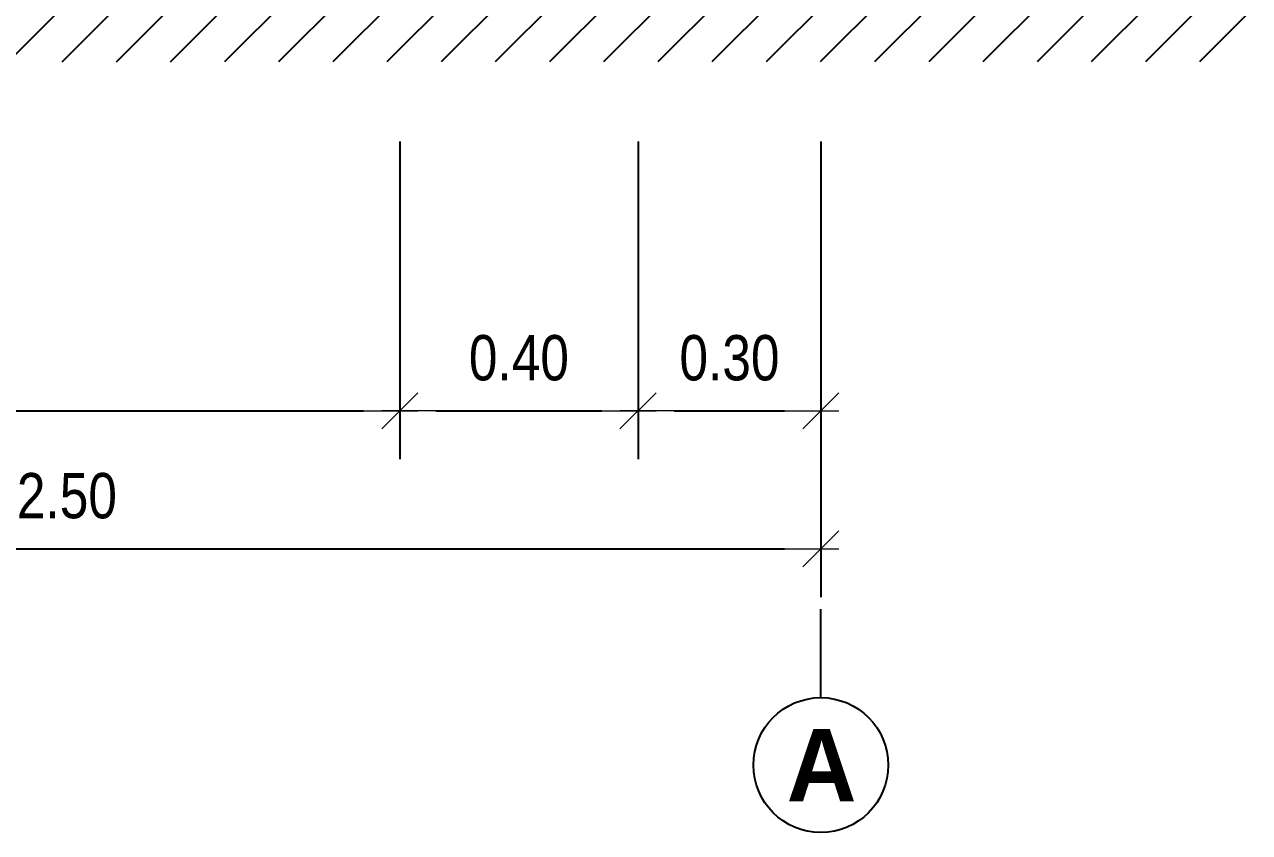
# Model space of a CAD drawing. Header units: millimetres. Extents: x 2497.4 to 2515.8, y 479.1 to 489.2.
# Drawn here: x 2511.632 to 2513.663, y 479.126 to 480.464 of the extents above; entities that cross this region are included whole.
import ezdxf
from ezdxf.enums import TextEntityAlignment as Align

# ---------------------------------------------------------------- set-up
doc = ezdxf.new("R2010")
doc.units = ezdxf.units.MM
doc.layers.get('Defpoints').update_dxf_attribs({"color": 2})
doc.layers.add('A-DIMS-0050', color=8, linetype='Continuous', lineweight=18)
doc.layers.add('A-spec', color=1, linetype='Continuous')
doc.styles.add('Cordia TCR', font='Cordia.shx', dxfattribs={"width": 0.85})
doc.styles.add('MASTER', font='cordia.shx', dxfattribs={"width": 1.1})
doc.styles.add('TUCKER BOLD', font='', dxfattribs={"height": 0.18})
doc.styles.get('TUCKER BOLD').set_extended_font_data('Humnst777 BT', bold=True)
doc.dimstyles.new('E0050', dxfattribs={"dimscale": 0.05, "dimtxt": 1.6, "dimasz": 1.6, "dimexe": 2, "dimexo": 1, "dimgap": 1, "dimtad": 1, "dimtoh": 1, "dimzin": 0, "dimdsep": 46, "dimlunit": 6, "dimtxsty": 'MASTER', "dimblk": 'AA', "dimcen": 1, "dimclrd": 256, "dimclre": 256, "dimclrt": 2, "dimadec": 0, "dimazin": 0, "dimtfac": 1, "dimtix": 1, "dimtmove": 2, "dimatfit": 3, "dimfxl": 1, "dimtolj": 1, "dimtzin": 0, "dimarcsym": 0})

# ---------------------------------------------------------------- blocks, each defined once
blk = doc.blocks.new('AA')
at = {"color": 3}
blk.add_line((-0.5, -0.5), (0.5, 0.5), dxfattribs=at)
at = {"color": 8}
blk.add_line((-1, 0), (0.5, 0), dxfattribs=at)
blk = doc.blocks.new('*D90')
at = {"layer": 'A-DIMS-0050', "lineweight": -2}
for p, q in [((2512.9525, 480.2704), (2512.9525, 479.5157)), ((2510.4525, 480.1704), (2510.4525, 479.5157)), ((2510.5125, 479.5957), (2512.8925, 479.5957))]:
    blk.add_line(p, q, dxfattribs=at)
at = {"layer": 'Defpoints', "color": 0}
for p in [(2512.9525, 480.3204), (2510.4525, 480.2204), (2512.9525, 479.5957)]:
    blk.add_point(p, dxfattribs=at)
at = {"layer": 'A-DIMS-0050', "linetype": 'ByBlock', "lineweight": -2, "xscale": 0.06, "yscale": 0.06, "zscale": 0.06, "rotation": 180}
blk.add_blockref('AA', (2510.4525, 479.5957), dxfattribs=at)
at = {"layer": 'A-DIMS-0050', "linetype": 'ByBlock', "lineweight": -2, "xscale": 0.06, "yscale": 0.06, "zscale": 0.06}
blk.add_blockref('AA', (2512.9525, 479.5957), dxfattribs=at)
at = {"layer": 'A-DIMS-0050', "color": 2, "insert": (2511.7025, 479.6832), "char_height": 0.075, "attachment_point": 5, "style": 'Cordia TCR'}
blk.add_mtext('\\A1;2.50', dxfattribs=at)
blk = doc.blocks.new('spec-col(V)')
at = {"layer": 'A-spec', "color": 3}
blk.add_line((0, -0.3668), (0, 0), dxfattribs=at)
at = {"layer": 'A-spec'}
blk.add_circle((0, -0.6462), 0.2794, dxfattribs=at)
at = {"layer": 'A-spec', "color": 2, "style": 'TUCKER BOLD'}
blk.add_attdef('8', text='', height=0.3, dxfattribs=at).set_placement((0.0031, -0.7968), align=Align.CENTER)
blk = doc.blocks.new('*D91')
at = {"layer": 'A-DIMS-0050', "lineweight": -2}
for p, q in [((2512.2544, 480.2704), (2512.2544, 479.7442)), ((2510.4525, 480.1704), (2510.4525, 479.7442)), ((2510.5125, 479.8242), (2512.1944, 479.8242))]:
    blk.add_line(p, q, dxfattribs=at)
at = {"layer": 'Defpoints', "color": 0}
for p in [(2512.2544, 480.3204), (2510.4525, 480.2204), (2512.2544, 479.8242)]:
    blk.add_point(p, dxfattribs=at)
at = {"layer": 'A-DIMS-0050', "linetype": 'ByBlock', "lineweight": -2, "xscale": 0.06, "yscale": 0.06, "zscale": 0.06, "rotation": 180}
blk.add_blockref('AA', (2510.4525, 479.8242), dxfattribs=at)
at = {"layer": 'A-DIMS-0050', "linetype": 'ByBlock', "lineweight": -2, "xscale": 0.06, "yscale": 0.06, "zscale": 0.06}
blk.add_blockref('AA', (2512.2544, 479.8242), dxfattribs=at)
at = {"layer": 'A-DIMS-0050', "color": 2, "insert": (2511.3535, 479.9117), "char_height": 0.075, "attachment_point": 5, "style": 'Cordia TCR'}
blk.add_mtext('\\A1;1.80', dxfattribs=at)
blk = doc.blocks.new('*D110')
at = {"layer": 'A-DIMS-0050', "lineweight": -2}
for p, q in [((2512.2544, 480.2704), (2512.2544, 479.7442)), ((2512.6494, 480.2704), (2512.6494, 479.7442)), ((2512.3144, 479.8242), (2512.5894, 479.8242))]:
    blk.add_line(p, q, dxfattribs=at)
at = {"layer": 'Defpoints', "color": 0}
for p in [(2512.2544, 480.3204), (2512.6494, 480.3204), (2512.6494, 479.8242)]:
    blk.add_point(p, dxfattribs=at)
at = {"layer": 'A-DIMS-0050', "linetype": 'ByBlock', "lineweight": -2, "xscale": 0.06, "yscale": 0.06, "zscale": 0.06, "rotation": 180}
blk.add_blockref('AA', (2512.2544, 479.8242), dxfattribs=at)
at = {"layer": 'A-DIMS-0050', "linetype": 'ByBlock', "lineweight": -2, "xscale": 0.06, "yscale": 0.06, "zscale": 0.06}
blk.add_blockref('AA', (2512.6494, 479.8242), dxfattribs=at)
at = {"layer": 'A-DIMS-0050', "color": 2, "insert": (2512.4519, 479.9117), "char_height": 0.075, "attachment_point": 5, "style": 'Cordia TCR'}
blk.add_mtext('\\A1;0.40', dxfattribs=at)
blk = doc.blocks.new('*D111')
at = {"layer": 'A-DIMS-0050', "lineweight": -2}
for p, q in [((2512.6494, 480.2704), (2512.6494, 479.7442)), ((2512.9525, 480.2704), (2512.9525, 479.7442)), ((2512.7094, 479.8242), (2512.8925, 479.8242))]:
    blk.add_line(p, q, dxfattribs=at)
at = {"layer": 'Defpoints', "color": 0}
for p in [(2512.6494, 480.3204), (2512.9525, 480.3204), (2512.9525, 479.8242)]:
    blk.add_point(p, dxfattribs=at)
at = {"layer": 'A-DIMS-0050', "linetype": 'ByBlock', "lineweight": -2, "xscale": 0.06, "yscale": 0.06, "zscale": 0.06, "rotation": 180}
blk.add_blockref('AA', (2512.6494, 479.8242), dxfattribs=at)
at = {"layer": 'A-DIMS-0050', "linetype": 'ByBlock', "lineweight": -2, "xscale": 0.06, "yscale": 0.06, "zscale": 0.06}
blk.add_blockref('AA', (2512.9525, 479.8242), dxfattribs=at)
at = {"layer": 'A-DIMS-0050', "color": 2, "insert": (2512.801, 479.9117), "char_height": 0.075, "attachment_point": 5, "style": 'Cordia TCR'}
blk.add_mtext('\\A1;0.30', dxfattribs=at)

msp = doc.modelspace()

# ---------------------------------------------------------------- hatches: boundary and pattern name
at = {"linetype": 'ByBlock', "transparency": 33554687}
h = msp.add_hatch(dxfattribs=at)
h.set_pattern_fill('ANSI31', color=8, scale=0.02, angle=180)
h.set_pattern_definition([(45, (959.90607, -14.85775), (-0.0449013303, 0.0449013303), [])])
h.paths.add_polyline_path([(2513.6632, 480.4029), (2509.5827, 480.4026), (2509.5827, 480.5276), (2513.6632, 480.5281), (2513.6632, 480.4029)], is_closed=False)

# ---------------------------------------------------------------- block references
at = {"layer": 'A-spec', "xscale": 0.399784805339738, "yscale": 0.399784805339738, "zscale": 0.399784805339738}
msp.add_blockref('spec-col(V)', (2512.9525, 479.4957), dxfattribs=at).add_auto_attribs({'8': 'A'})

# ---------------------------------------------------------------- dimensions: what is measured, and where the dimension line sits
at = {"layer": 'A-DIMS-0050'}
for base, p1, p2, picture, middle in [((2512.9525, 479.5957), (2510.4525, 480.2204), (2512.9525, 480.3204), '*D90', (2511.7025, 479.6832)), ((2512.2544, 479.8242), (2510.4525, 480.2204), (2512.2544, 480.3204), '*D91', (2511.3535, 479.9117)), ((2512.6494113048, 479.8241865509), (2512.2544113048, 480.3203954609), (2512.6494113048, 480.3203954609), '*D110', (2512.4519113048, 479.9116865509)), ((2512.9525, 479.8242), (2512.6494, 480.3204), (2512.9525, 480.3204), '*D111', (2512.801, 479.9117))]:
    dim = msp.add_linear_dim(base=base, p1=p1, p2=p2, dimstyle='E0050', override={"dimtxt": 1.5, "dimasz": 1.2, "dimexe": 1.6, "dimtxsty": 'Cordia TCR'}, dxfattribs=at)
    dim.commit()
    dim.dimension.update_dxf_attribs({"geometry": picture, "text_midpoint": middle})

doc.saveas('drawing.dxf')
